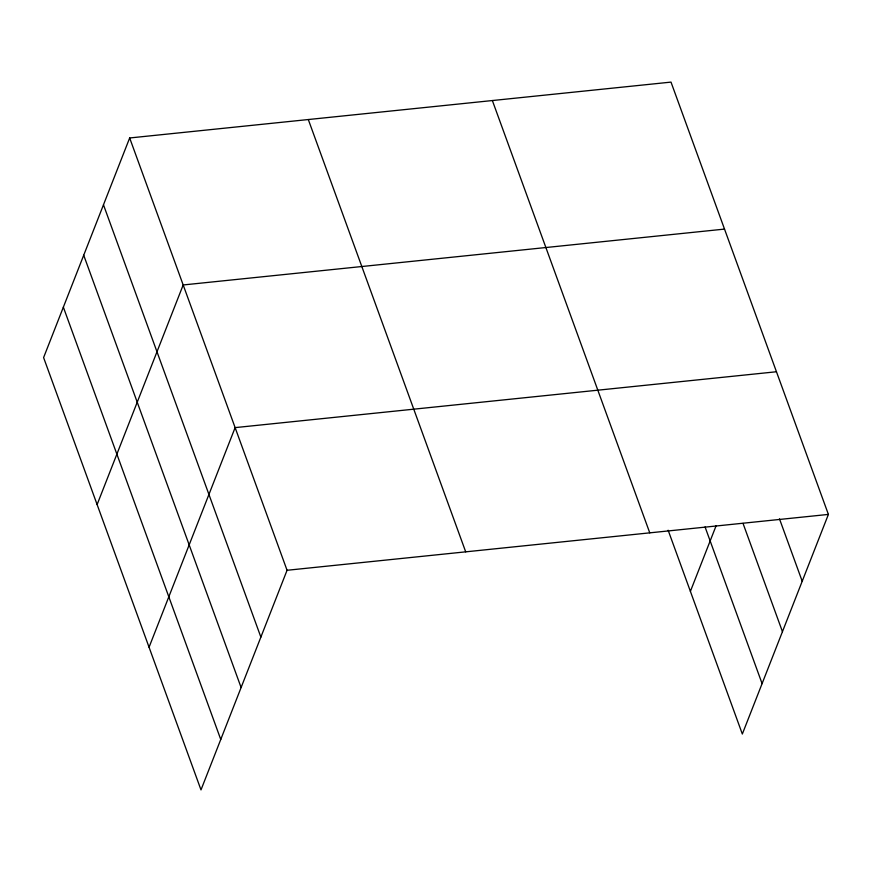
<?xml version="1.0" encoding="UTF-8"?>
<svg xmlns="http://www.w3.org/2000/svg" width="872" height="872" viewBox="0 0 872 872"><rect width="100%" height="100%" fill="white"/><g stroke="black" fill="none" stroke-linecap="round" stroke-linejoin="round"><path stroke-width="1.31" d="M129.666 137.972L43.6 357.585L200.996 789.89L287.062 570.277L129.666 137.972L671.004 82.11L828.4 514.415L742.334 734.028L668.137 530.231M97.119 504.572L183.175 284.959L724.523 229.096M149.058 647.231L235.124 427.618L776.462 371.755M690.395 591.369L716.108 525.751M287.062 570.277L828.4 514.415M779.481 518.84L802.207 581.253M743.031 523.396L782.446 631.666M705.056 526.939L762.095 683.615M492.364 100.542L649.76 532.847M308.307 119.54L465.703 551.845M103.474 204.811L260.87 637.105M83.712 255.224L241.108 687.528M63.362 307.173L220.758 739.467"/></g></svg>
